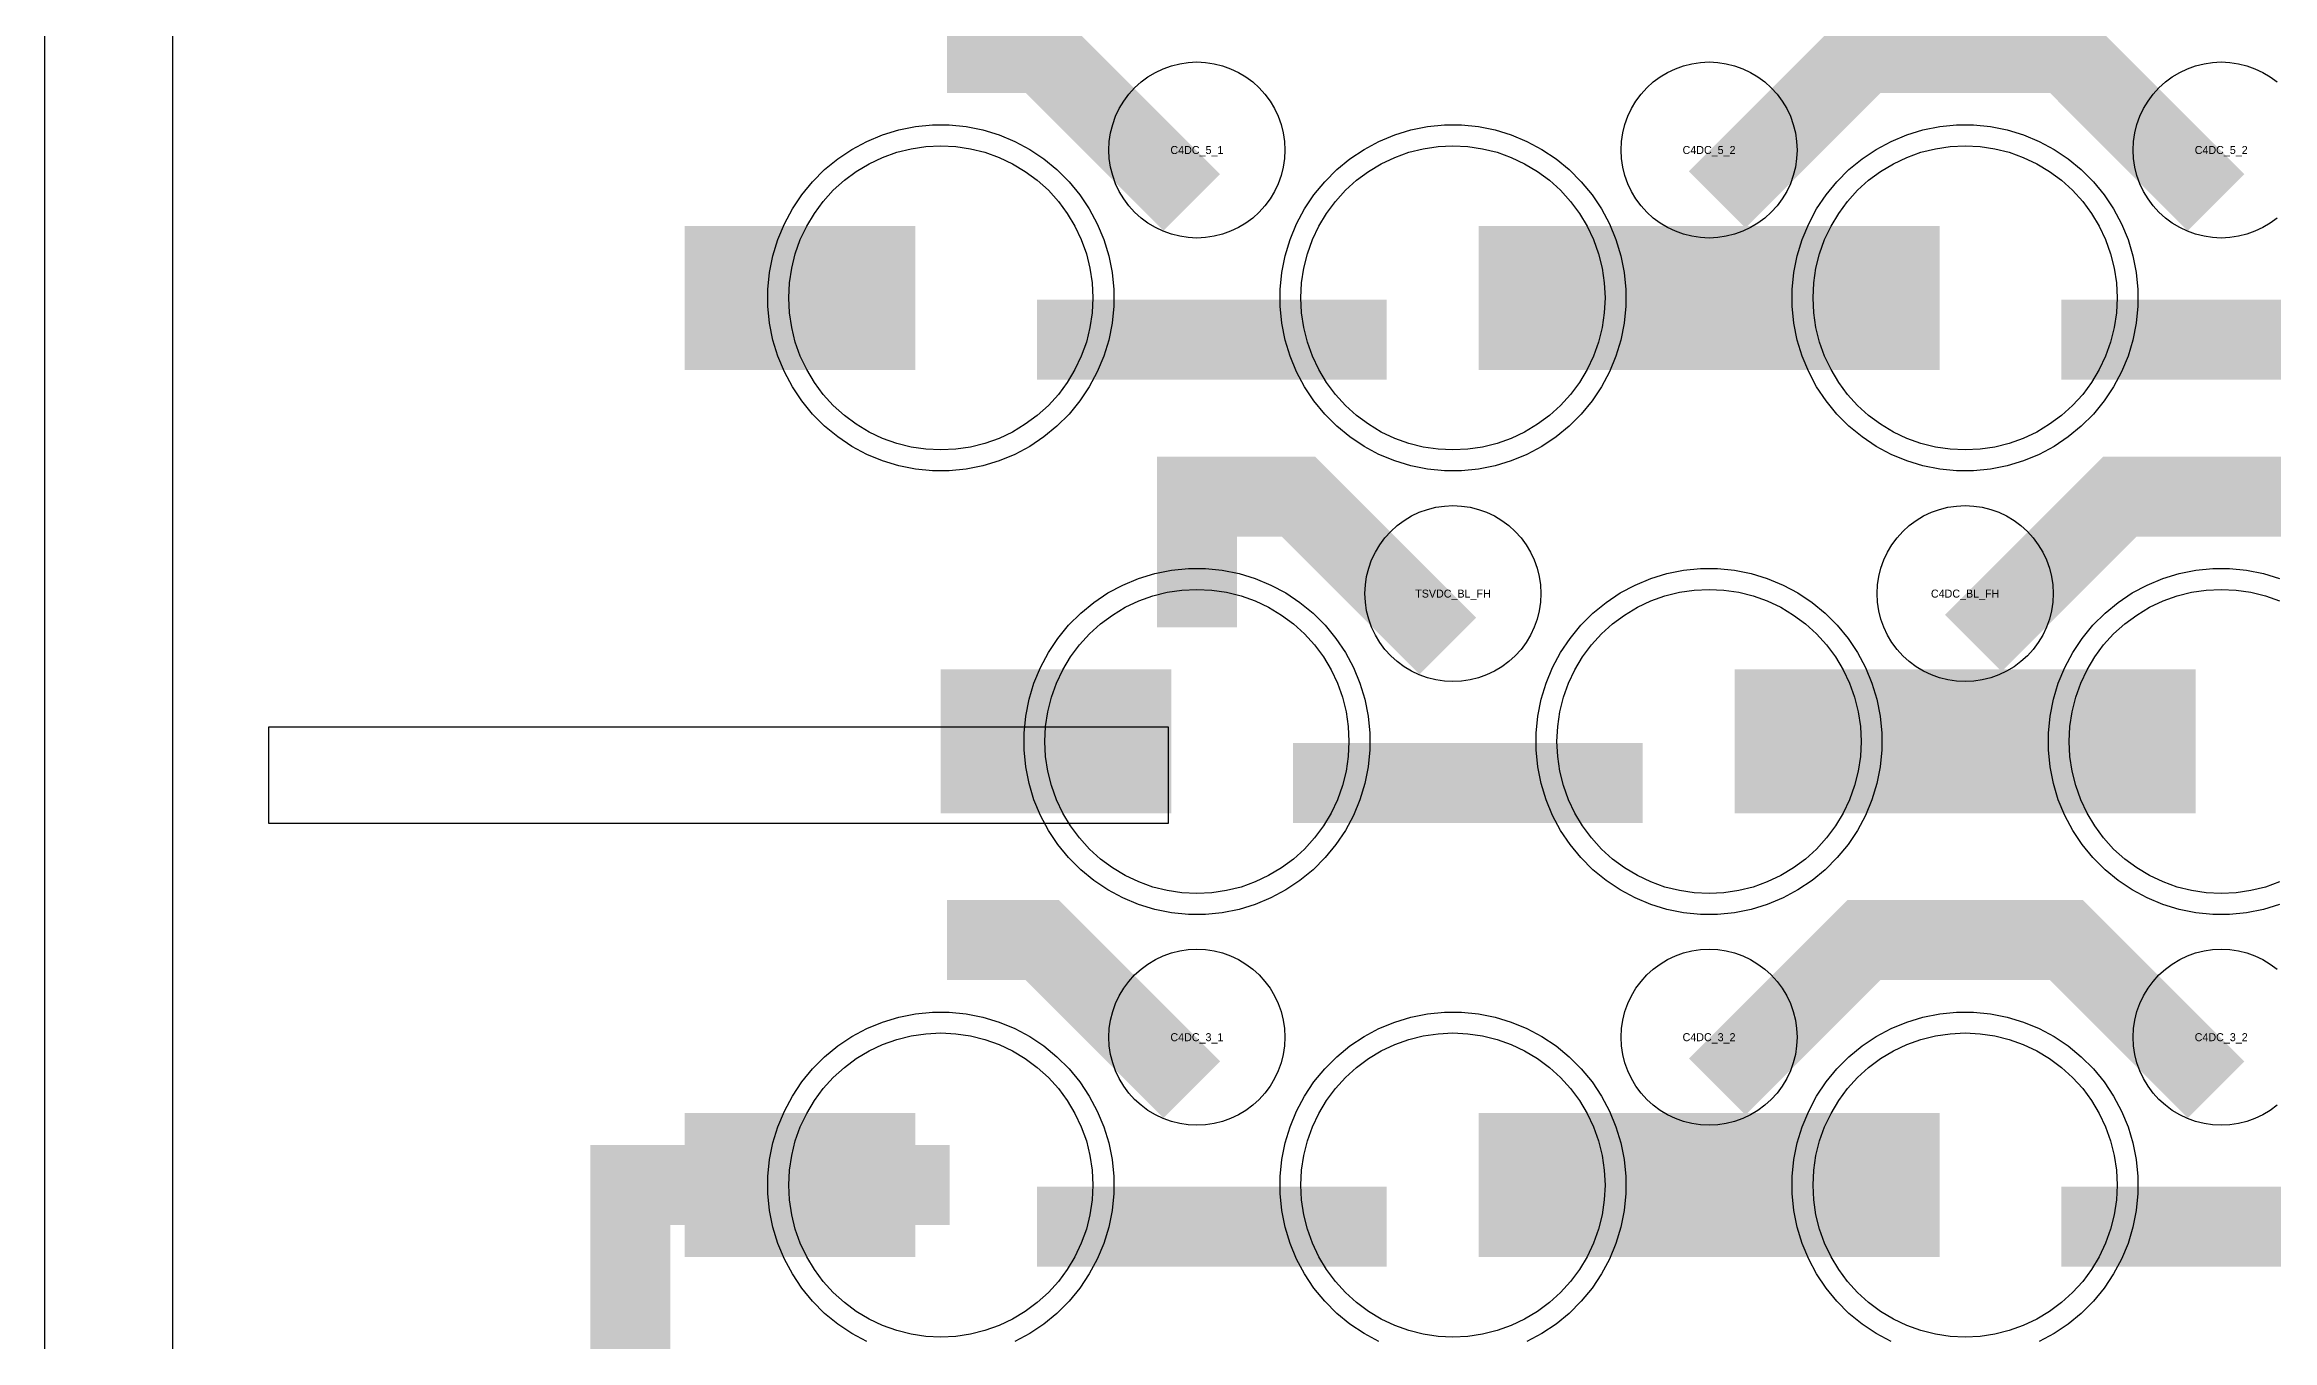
# Model space of a CAD drawing. Extents: x -11880 to 11880, y -14992 to 14992.
# Drawn here: x -11880 to -11184, y -14472 to -14068 of the extents above; entities that cross this region are included whole.
import ezdxf
from ezdxf.enums import TextEntityAlignment as Align

# ---------------------------------------------------------------- set-up
doc = ezdxf.new("R2010")
doc.units = 0
doc.header["$MEASUREMENT"] = 0
for name, color, linetype in [('GDS_775_DT_237', 138, 'CONTINUOUS'), ('OUTLINE', 30, 'CONTINUOUS'), ('RDL1_FS', 34, 'CONTINUOUS'), ('RDL_BS', 160, 'CONTINUOUS')]:
    doc.layers.add(name, color=color, linetype=linetype)

msp = doc.modelspace()

# ---------------------------------------------------------------- linework, layer by layer
at = {"layer": 'OUTLINE'}
for points in [[(-11880, -14992.5), (11880, -14992.5), (11880, 14992.5), (-11880, 14992.5)], [(-11840, -14952.5), (11840, -14952.5), (11840, 14952.5), (-11840, 14952.5)]]:
    msp.add_lwpolyline(points, close=True, dxfattribs=at)
at = {"layer": 'RDL1_FS'}
for points in [[(-11600, -14194.254), (-11604.657, -14194.025), (-11609.268, -14193.341), (-11613.791, -14192.209), (-11618.181, -14190.637), (-11622.395, -14188.645), (-11626.395, -14186.247), (-11630.14, -14183.469), (-11633.594, -14180.339), (-11636.724, -14176.885), (-11639.502, -14173.14), (-11641.9, -14169.14), (-11643.892, -14164.926), (-11645.464, -14160.536), (-11646.596, -14156.013), (-11647.28, -14151.402), (-11647.509, -14146.745), (-11647.28, -14142.088), (-11646.596, -14137.477), (-11645.464, -14132.954), (-11643.892, -14128.564), (-11641.9, -14124.35), (-11639.502, -14120.35), (-11636.724, -14116.605), (-11633.594, -14113.151), (-11630.14, -14110.021), (-11626.395, -14107.243), (-11622.395, -14104.845), (-11618.181, -14102.853), (-11613.791, -14101.281), (-11609.268, -14100.149), (-11604.657, -14099.465), (-11600, -14099.236), (-11595.343, -14099.465), (-11590.732, -14100.149), (-11586.209, -14101.281), (-11581.819, -14102.853), (-11577.605, -14104.845), (-11573.605, -14107.243), (-11569.86, -14110.021), (-11566.406, -14113.151), (-11563.276, -14116.605), (-11560.498, -14120.35), (-11558.1, -14124.35), (-11556.108, -14128.564), (-11554.536, -14132.954), (-11553.404, -14137.477), (-11552.72, -14142.088), (-11552.491, -14146.745), (-11552.72, -14151.402), (-11553.404, -14156.013), (-11554.536, -14160.536), (-11556.108, -14164.926), (-11558.1, -14169.14), (-11560.498, -14173.14), (-11563.276, -14176.885), (-11566.406, -14180.339), (-11569.86, -14183.469), (-11573.605, -14186.247), (-11577.605, -14188.645), (-11581.819, -14190.637), (-11586.209, -14192.209), (-11590.732, -14193.341), (-11595.343, -14194.025)], [(-11440, -14194.254), (-11444.657, -14194.025), (-11449.268, -14193.341), (-11453.791, -14192.209), (-11458.181, -14190.637), (-11462.395, -14188.645), (-11466.395, -14186.247), (-11470.14, -14183.469), (-11473.594, -14180.339), (-11476.724, -14176.885), (-11479.502, -14173.14), (-11481.9, -14169.14), (-11483.892, -14164.926), (-11485.464, -14160.536), (-11486.596, -14156.013), (-11487.28, -14151.402), (-11487.509, -14146.745), (-11487.28, -14142.088), (-11486.596, -14137.477), (-11485.464, -14132.954), (-11483.892, -14128.564), (-11481.9, -14124.35), (-11479.502, -14120.35), (-11476.724, -14116.605), (-11473.594, -14113.151), (-11470.14, -14110.021), (-11466.395, -14107.243), (-11462.395, -14104.845), (-11458.181, -14102.853), (-11453.791, -14101.281), (-11449.268, -14100.149), (-11444.657, -14099.465), (-11440, -14099.236), (-11435.343, -14099.465), (-11430.732, -14100.149), (-11426.209, -14101.281), (-11421.819, -14102.853), (-11417.605, -14104.845), (-11413.605, -14107.243), (-11409.86, -14110.021), (-11406.406, -14113.151), (-11403.276, -14116.605), (-11400.498, -14120.35), (-11398.1, -14124.35), (-11396.108, -14128.564), (-11394.536, -14132.954), (-11393.404, -14137.477), (-11392.72, -14142.088), (-11392.491, -14146.745), (-11392.72, -14151.402), (-11393.404, -14156.013), (-11394.536, -14160.536), (-11396.108, -14164.926), (-11398.1, -14169.14), (-11400.498, -14173.14), (-11403.276, -14176.885), (-11406.406, -14180.339), (-11409.86, -14183.469), (-11413.605, -14186.247), (-11417.605, -14188.645), (-11421.819, -14190.637), (-11426.209, -14192.209), (-11430.732, -14193.341), (-11435.343, -14194.025)], [(-11280, -14194.254), (-11284.657, -14194.025), (-11289.268, -14193.341), (-11293.791, -14192.209), (-11298.181, -14190.637), (-11302.395, -14188.645), (-11306.395, -14186.247), (-11310.14, -14183.469), (-11313.594, -14180.339), (-11316.724, -14176.885), (-11319.502, -14173.14), (-11321.9, -14169.14), (-11323.892, -14164.926), (-11325.464, -14160.536), (-11326.596, -14156.013), (-11327.28, -14151.402), (-11327.509, -14146.745), (-11327.28, -14142.088), (-11326.596, -14137.477), (-11325.464, -14132.954), (-11323.892, -14128.564), (-11321.9, -14124.35), (-11319.502, -14120.35), (-11316.724, -14116.605), (-11313.594, -14113.151), (-11310.14, -14110.021), (-11306.395, -14107.243), (-11302.395, -14104.845), (-11298.181, -14102.853), (-11293.791, -14101.281), (-11289.268, -14100.149), (-11284.657, -14099.465), (-11280, -14099.236), (-11275.343, -14099.465), (-11270.732, -14100.149), (-11266.209, -14101.281), (-11261.819, -14102.853), (-11257.605, -14104.845), (-11253.605, -14107.243), (-11249.86, -14110.021), (-11246.406, -14113.151), (-11243.276, -14116.605), (-11240.498, -14120.35), (-11238.1, -14124.35), (-11236.108, -14128.564), (-11234.536, -14132.954), (-11233.404, -14137.477), (-11232.72, -14142.088), (-11232.491, -14146.745), (-11232.72, -14151.402), (-11233.404, -14156.013), (-11234.536, -14160.536), (-11236.108, -14164.926), (-11238.1, -14169.14), (-11240.498, -14173.14), (-11243.276, -14176.885), (-11246.406, -14180.339), (-11249.86, -14183.469), (-11253.605, -14186.247), (-11257.605, -14188.645), (-11261.819, -14190.637), (-11266.209, -14192.209), (-11270.732, -14193.341), (-11275.343, -14194.025)], [(-11520, -14332.819), (-11524.657, -14332.59), (-11529.268, -14331.906), (-11533.791, -14330.774), (-11538.181, -14329.202), (-11542.395, -14327.21), (-11546.395, -14324.812), (-11550.14, -14322.034), (-11553.594, -14318.904), (-11556.724, -14315.45), (-11559.502, -14311.705), (-11561.9, -14307.705), (-11563.892, -14303.491), (-11565.464, -14299.101), (-11566.596, -14294.578), (-11567.28, -14289.967), (-11567.509, -14285.31), (-11567.28, -14280.653), (-11566.596, -14276.042), (-11565.464, -14271.519), (-11563.892, -14267.129), (-11561.9, -14262.915), (-11559.502, -14258.915), (-11556.724, -14255.17), (-11553.594, -14251.716), (-11550.14, -14248.586), (-11546.395, -14245.808), (-11542.395, -14243.41), (-11538.181, -14241.418), (-11533.791, -14239.846), (-11529.268, -14238.714), (-11524.657, -14238.03), (-11520, -14237.801), (-11515.343, -14238.03), (-11510.732, -14238.714), (-11506.209, -14239.846), (-11501.819, -14241.418), (-11497.605, -14243.41), (-11493.605, -14245.808), (-11489.86, -14248.586), (-11486.406, -14251.716), (-11483.276, -14255.17), (-11480.498, -14258.915), (-11478.1, -14262.915), (-11476.108, -14267.129), (-11474.536, -14271.519), (-11473.404, -14276.042), (-11472.72, -14280.653), (-11472.491, -14285.31), (-11472.72, -14289.967), (-11473.404, -14294.578), (-11474.536, -14299.101), (-11476.108, -14303.491), (-11478.1, -14307.705), (-11480.498, -14311.705), (-11483.276, -14315.45), (-11486.406, -14318.904), (-11489.86, -14322.034), (-11493.605, -14324.812), (-11497.605, -14327.21), (-11501.819, -14329.202), (-11506.209, -14330.774), (-11510.732, -14331.906), (-11515.343, -14332.59)], [(-11360, -14332.819), (-11364.657, -14332.59), (-11369.268, -14331.906), (-11373.791, -14330.774), (-11378.181, -14329.202), (-11382.395, -14327.21), (-11386.395, -14324.812), (-11390.14, -14322.034), (-11393.594, -14318.904), (-11396.724, -14315.45), (-11399.502, -14311.705), (-11401.9, -14307.705), (-11403.892, -14303.491), (-11405.464, -14299.101), (-11406.596, -14294.578), (-11407.28, -14289.967), (-11407.509, -14285.31), (-11407.28, -14280.653), (-11406.596, -14276.042), (-11405.464, -14271.519), (-11403.892, -14267.129), (-11401.9, -14262.915), (-11399.502, -14258.915), (-11396.724, -14255.17), (-11393.594, -14251.716), (-11390.14, -14248.586), (-11386.395, -14245.808), (-11382.395, -14243.41), (-11378.181, -14241.418), (-11373.791, -14239.846), (-11369.268, -14238.714), (-11364.657, -14238.03), (-11360, -14237.801), (-11355.343, -14238.03), (-11350.732, -14238.714), (-11346.209, -14239.846), (-11341.819, -14241.418), (-11337.605, -14243.41), (-11333.605, -14245.808), (-11329.86, -14248.586), (-11326.406, -14251.716), (-11323.276, -14255.17), (-11320.498, -14258.915), (-11318.1, -14262.915), (-11316.108, -14267.129), (-11314.536, -14271.519), (-11313.404, -14276.042), (-11312.72, -14280.653), (-11312.491, -14285.31), (-11312.72, -14289.967), (-11313.404, -14294.578), (-11314.536, -14299.101), (-11316.108, -14303.491), (-11318.1, -14307.705), (-11320.498, -14311.705), (-11323.276, -14315.45), (-11326.406, -14318.904), (-11329.86, -14322.034), (-11333.605, -14324.812), (-11337.605, -14327.21), (-11341.819, -14329.202), (-11346.209, -14330.774), (-11350.732, -14331.906), (-11355.343, -14332.59)], [(-11600, -14471.379), (-11604.657, -14471.15), (-11609.268, -14470.466), (-11613.791, -14469.334), (-11618.181, -14467.762), (-11622.395, -14465.77), (-11626.395, -14463.372), (-11630.14, -14460.594), (-11633.594, -14457.464), (-11636.724, -14454.01), (-11639.502, -14450.265), (-11641.9, -14446.265), (-11643.892, -14442.051), (-11645.464, -14437.661), (-11646.596, -14433.138), (-11647.28, -14428.527), (-11647.509, -14423.87), (-11647.28, -14419.213), (-11646.596, -14414.602), (-11645.464, -14410.079), (-11643.892, -14405.689), (-11641.9, -14401.475), (-11639.502, -14397.475), (-11636.724, -14393.73), (-11633.594, -14390.276), (-11630.14, -14387.146), (-11626.395, -14384.368), (-11622.395, -14381.97), (-11618.181, -14379.978), (-11613.791, -14378.406), (-11609.268, -14377.274), (-11604.657, -14376.59), (-11600, -14376.361), (-11595.343, -14376.59), (-11590.732, -14377.274), (-11586.209, -14378.406), (-11581.819, -14379.978), (-11577.605, -14381.97), (-11573.605, -14384.368), (-11569.86, -14387.146), (-11566.406, -14390.276), (-11563.276, -14393.73), (-11560.498, -14397.475), (-11558.1, -14401.475), (-11556.108, -14405.689), (-11554.536, -14410.079), (-11553.404, -14414.602), (-11552.72, -14419.213), (-11552.491, -14423.87), (-11552.72, -14428.527), (-11553.404, -14433.138), (-11554.536, -14437.661), (-11556.108, -14442.051), (-11558.1, -14446.265), (-11560.498, -14450.265), (-11563.276, -14454.01), (-11566.406, -14457.464), (-11569.86, -14460.594), (-11573.605, -14463.372), (-11577.605, -14465.77), (-11581.819, -14467.762), (-11586.209, -14469.334), (-11590.732, -14470.466), (-11595.343, -14471.15)], [(-11440, -14471.379), (-11444.657, -14471.15), (-11449.268, -14470.466), (-11453.791, -14469.334), (-11458.181, -14467.762), (-11462.395, -14465.77), (-11466.395, -14463.372), (-11470.14, -14460.594), (-11473.594, -14457.464), (-11476.724, -14454.01), (-11479.502, -14450.265), (-11481.9, -14446.265), (-11483.892, -14442.051), (-11485.464, -14437.661), (-11486.596, -14433.138), (-11487.28, -14428.527), (-11487.509, -14423.87), (-11487.28, -14419.213), (-11486.596, -14414.602), (-11485.464, -14410.079), (-11483.892, -14405.689), (-11481.9, -14401.475), (-11479.502, -14397.475), (-11476.724, -14393.73), (-11473.594, -14390.276), (-11470.14, -14387.146), (-11466.395, -14384.368), (-11462.395, -14381.97), (-11458.181, -14379.978), (-11453.791, -14378.406), (-11449.268, -14377.274), (-11444.657, -14376.59), (-11440, -14376.361), (-11435.343, -14376.59), (-11430.732, -14377.274), (-11426.209, -14378.406), (-11421.819, -14379.978), (-11417.605, -14381.97), (-11413.605, -14384.368), (-11409.86, -14387.146), (-11406.406, -14390.276), (-11403.276, -14393.73), (-11400.498, -14397.475), (-11398.1, -14401.475), (-11396.108, -14405.689), (-11394.536, -14410.079), (-11393.404, -14414.602), (-11392.72, -14419.213), (-11392.491, -14423.87), (-11392.72, -14428.527), (-11393.404, -14433.138), (-11394.536, -14437.661), (-11396.108, -14442.051), (-11398.1, -14446.265), (-11400.498, -14450.265), (-11403.276, -14454.01), (-11406.406, -14457.464), (-11409.86, -14460.594), (-11413.605, -14463.372), (-11417.605, -14465.77), (-11421.819, -14467.762), (-11426.209, -14469.334), (-11430.732, -14470.466), (-11435.343, -14471.15)], [(-11280, -14471.379), (-11284.657, -14471.15), (-11289.268, -14470.466), (-11293.791, -14469.334), (-11298.181, -14467.762), (-11302.395, -14465.77), (-11306.395, -14463.372), (-11310.14, -14460.594), (-11313.594, -14457.464), (-11316.724, -14454.01), (-11319.502, -14450.265), (-11321.9, -14446.265), (-11323.892, -14442.051), (-11325.464, -14437.661), (-11326.596, -14433.138), (-11327.28, -14428.527), (-11327.509, -14423.87), (-11327.28, -14419.213), (-11326.596, -14414.602), (-11325.464, -14410.079), (-11323.892, -14405.689), (-11321.9, -14401.475), (-11319.502, -14397.475), (-11316.724, -14393.73), (-11313.594, -14390.276), (-11310.14, -14387.146), (-11306.395, -14384.368), (-11302.395, -14381.97), (-11298.181, -14379.978), (-11293.791, -14378.406), (-11289.268, -14377.274), (-11284.657, -14376.59), (-11280, -14376.361), (-11275.343, -14376.59), (-11270.732, -14377.274), (-11266.209, -14378.406), (-11261.819, -14379.978), (-11257.605, -14381.97), (-11253.605, -14384.368), (-11249.86, -14387.146), (-11246.406, -14390.276), (-11243.276, -14393.73), (-11240.498, -14397.475), (-11238.1, -14401.475), (-11236.108, -14405.689), (-11234.536, -14410.079), (-11233.404, -14414.602), (-11232.72, -14419.213), (-11232.491, -14423.87), (-11232.72, -14428.527), (-11233.404, -14433.138), (-11234.536, -14437.661), (-11236.108, -14442.051), (-11238.1, -14446.265), (-11240.498, -14450.265), (-11243.276, -14454.01), (-11246.406, -14457.464), (-11249.86, -14460.594), (-11253.605, -14463.372), (-11257.605, -14465.77), (-11261.819, -14467.762), (-11266.209, -14469.334), (-11270.732, -14470.466), (-11275.343, -14471.15)]]:
    msp.add_lwpolyline(points, close=True, dxfattribs=at)
for points in [[(-11679.998, -14146.745, 45, 45, 0), (-11607.998, -14146.745, 45, 45, 0)], [(-11431.998, -14146.745, 45, 45, 0), (-11359.998, -14146.745, 45, 45, 0)], [(-11359.998, -14146.745, 45, 45, 0), (-11287.998, -14146.745, 45, 45, 0)], [(-11599.998, -14285.31, 45, 45, 0), (-11527.998, -14285.31, 45, 45, 0)], [(-11351.998, -14285.31, 45, 45, 0), (-11279.998, -14285.31, 45, 45, 0)], [(-11279.998, -14285.31, 45, 45, 0), (-11207.998, -14285.31, 45, 45, 0)], [(-11679.998, -14423.87, 45, 45, 0), (-11607.998, -14423.87, 45, 45, 0)], [(-11431.998, -14423.87, 45, 45, 0), (-11359.998, -14423.87, 45, 45, 0)], [(-11359.998, -14423.87, 45, 45, 0), (-11287.998, -14423.87, 45, 45, 0)]]:
    msp.add_lwpolyline(points, format="xyseb", dxfattribs=at)
msp.add_lwpolyline([(-11181.819, -14329.202), (-11186.209, -14330.774), (-11190.732, -14331.906), (-11195.343, -14332.59), (-11200, -14332.819), (-11204.657, -14332.59), (-11209.268, -14331.906), (-11213.791, -14330.774), (-11218.181, -14329.202), (-11222.395, -14327.21), (-11226.395, -14324.812), (-11230.14, -14322.034), (-11233.594, -14318.904), (-11236.724, -14315.45), (-11239.502, -14311.705), (-11241.9, -14307.705), (-11243.892, -14303.491), (-11245.464, -14299.101), (-11246.596, -14294.578), (-11247.28, -14289.967), (-11247.509, -14285.31), (-11247.28, -14280.653), (-11246.596, -14276.042), (-11245.464, -14271.519), (-11243.892, -14267.129), (-11241.9, -14262.915), (-11239.502, -14258.915), (-11236.724, -14255.17), (-11233.594, -14251.716), (-11230.14, -14248.586), (-11226.395, -14245.808), (-11222.395, -14243.41), (-11218.181, -14241.418), (-11213.791, -14239.846), (-11209.268, -14238.714), (-11204.657, -14238.03), (-11200, -14237.801), (-11195.343, -14238.03), (-11190.732, -14238.714), (-11186.209, -14239.846), (-11181.819, -14241.418)], dxfattribs=at)
at = {"layer": 'RDL_BS'}
for points in [[(-11521.599, -14116.958, 25, 25, 0), (-11568.313, -14070.244, 25, 25, 0), (-11598.071, -14070.244, 25, 25, 0)], [(-11357.438, -14116.059, 25, 25, 0), (-11311.623, -14070.244, 25, 25, 0), (-11278.07, -14070.244, 25, 25, 0)], [(-11201.599, -14116.958, 25, 25, 0), (-11248.313, -14070.244, 25, 25, 0), (-11278.071, -14070.244, 25, 25, 0)], [(-11569.984, -14159.758, 25, 25, 0), (-11460.719, -14159.758, 25, 25, 0)], [(-11249.984, -14159.758, 25, 25, 0), (-11140.719, -14159.758, 25, 25, 0)], [(-11520, -14222.77, 25, 25, 0), (-11520, -14196.309, 25, 25, 0)], [(-11520, -14204.491, 25, 25, 0), (-11520, -14249.699, 25, 25, 0)], [(-11441.599, -14255.523, 25, 25, 0), (-11488.313, -14208.809, 25, 25, 0), (-11518.071, -14208.809, 25, 25, 0)], [(-11277.438, -14254.624, 25, 25, 0), (-11231.623, -14208.809, 25, 25, 0), (-11198.07, -14208.809, 25, 25, 0)], [(-11121.599, -14255.523, 25, 25, 0), (-11168.313, -14208.809, 25, 25, 0), (-11198.071, -14208.809, 25, 25, 0)], [(-11489.984, -14298.323, 25, 25, 0), (-11380.719, -14298.323, 25, 25, 0)], [(-11521.599, -14394.083, 25, 25, 0), (-11568.313, -14347.369, 25, 25, 0), (-11598.071, -14347.369, 25, 25, 0)], [(-11357.438, -14393.184, 25, 25, 0), (-11311.623, -14347.369, 25, 25, 0), (-11278.07, -14347.369, 25, 25, 0)], [(-11201.599, -14394.083, 25, 25, 0), (-11248.313, -14347.369, 25, 25, 0), (-11278.071, -14347.369, 25, 25, 0)], [(-11696.985, -14574.935, 25, 25, 0), (-11696.985, -14411.37, 25, 25, 0)], [(-11709.485, -14423.87, 25, 25, 0), (-11597.244, -14423.87, 25, 25, 0)], [(-11569.984, -14436.883, 25, 25, 0), (-11460.719, -14436.883, 25, 25, 0)], [(-11249.984, -14436.883, 25, 25, 0), (-11140.719, -14436.883, 25, 25, 0)]]:
    msp.add_lwpolyline(points, format="xyseb", dxfattribs=at)
for points in [[(-11520, -14128.051), (-11522.693, -14127.919), (-11525.365, -14127.523), (-11527.984, -14126.866), (-11530.519, -14125.959), (-11532.956, -14124.807), (-11535.28, -14123.414), (-11537.443, -14121.811), (-11539.442, -14119.999), (-11541.254, -14118), (-11542.857, -14115.837), (-11544.25, -14113.513), (-11545.402, -14111.076), (-11546.309, -14108.541), (-11546.966, -14105.922), (-11547.362, -14103.25), (-11547.494, -14100.557), (-11547.362, -14097.864), (-11546.966, -14095.192), (-11546.309, -14092.573), (-11545.402, -14090.038), (-11544.25, -14087.601), (-11542.857, -14085.277), (-11541.254, -14083.114), (-11539.442, -14081.115), (-11537.443, -14079.303), (-11535.28, -14077.7), (-11532.956, -14076.307), (-11530.519, -14075.155), (-11527.984, -14074.248), (-11525.365, -14073.591), (-11522.693, -14073.195), (-11520, -14073.063), (-11517.307, -14073.195), (-11514.635, -14073.591), (-11512.016, -14074.248), (-11509.481, -14075.155), (-11507.044, -14076.307), (-11504.72, -14077.7), (-11502.557, -14079.303), (-11500.558, -14081.115), (-11498.746, -14083.114), (-11497.143, -14085.277), (-11495.75, -14087.601), (-11494.598, -14090.038), (-11493.691, -14092.573), (-11493.034, -14095.192), (-11492.638, -14097.864), (-11492.506, -14100.557), (-11492.638, -14103.25), (-11493.034, -14105.922), (-11493.691, -14108.541), (-11494.598, -14111.076), (-11495.75, -14113.513), (-11497.143, -14115.837), (-11498.746, -14118), (-11500.558, -14119.999), (-11502.557, -14121.811), (-11504.72, -14123.414), (-11507.044, -14124.807), (-11509.481, -14125.959), (-11512.016, -14126.866), (-11514.635, -14127.523), (-11517.307, -14127.919)], [(-11360, -14128.051), (-11362.693, -14127.919), (-11365.365, -14127.523), (-11367.984, -14126.866), (-11370.519, -14125.959), (-11372.956, -14124.807), (-11375.28, -14123.414), (-11377.443, -14121.811), (-11379.442, -14119.999), (-11381.254, -14118), (-11382.857, -14115.837), (-11384.25, -14113.513), (-11385.402, -14111.076), (-11386.309, -14108.541), (-11386.966, -14105.922), (-11387.362, -14103.25), (-11387.494, -14100.557), (-11387.362, -14097.864), (-11386.966, -14095.192), (-11386.309, -14092.573), (-11385.402, -14090.038), (-11384.25, -14087.601), (-11382.857, -14085.277), (-11381.254, -14083.114), (-11379.442, -14081.115), (-11377.443, -14079.303), (-11375.28, -14077.7), (-11372.956, -14076.307), (-11370.519, -14075.155), (-11367.984, -14074.248), (-11365.365, -14073.591), (-11362.693, -14073.195), (-11360, -14073.063), (-11357.307, -14073.195), (-11354.635, -14073.591), (-11352.016, -14074.248), (-11349.481, -14075.155), (-11347.044, -14076.307), (-11344.72, -14077.7), (-11342.557, -14079.303), (-11340.558, -14081.115), (-11338.746, -14083.114), (-11337.143, -14085.277), (-11335.75, -14087.601), (-11334.598, -14090.038), (-11333.691, -14092.573), (-11333.034, -14095.192), (-11332.638, -14097.864), (-11332.506, -14100.557), (-11332.638, -14103.25), (-11333.034, -14105.922), (-11333.691, -14108.541), (-11334.598, -14111.076), (-11335.75, -14113.513), (-11337.143, -14115.837), (-11338.746, -14118), (-11340.558, -14119.999), (-11342.557, -14121.811), (-11344.72, -14123.414), (-11347.044, -14124.807), (-11349.481, -14125.959), (-11352.016, -14126.866), (-11354.635, -14127.523), (-11357.307, -14127.919)], [(-11602.644, -14200.745), (-11607.938, -14200.228), (-11613.165, -14199.182), (-11618.205, -14197.651), (-11623.115, -14195.62), (-11627.777, -14193.128), (-11632.191, -14190.181), (-11636.292, -14186.819), (-11640.074, -14183.037), (-11643.436, -14178.936), (-11646.383, -14174.522), (-11648.875, -14169.86), (-11650.906, -14164.95), (-11652.437, -14159.91), (-11653.483, -14154.683), (-11654, -14149.389), (-11654, -14144.101), (-11653.483, -14138.807), (-11652.437, -14133.58), (-11650.906, -14128.54), (-11648.875, -14123.63), (-11646.383, -14118.968), (-11643.436, -14114.554), (-11640.074, -14110.453), (-11636.292, -14106.671), (-11632.191, -14103.309), (-11627.777, -14100.362), (-11623.115, -14097.87), (-11618.205, -14095.839), (-11613.165, -14094.308), (-11607.938, -14093.262), (-11602.644, -14092.745), (-11597.356, -14092.745), (-11592.062, -14093.262), (-11586.835, -14094.308), (-11581.795, -14095.839), (-11576.885, -14097.87), (-11572.223, -14100.362), (-11567.809, -14103.309), (-11563.708, -14106.671), (-11559.926, -14110.453), (-11556.564, -14114.554), (-11553.617, -14118.968), (-11551.125, -14123.63), (-11549.094, -14128.54), (-11547.563, -14133.58), (-11546.517, -14138.807), (-11546, -14144.101), (-11546, -14149.389), (-11546.517, -14154.683), (-11547.563, -14159.91), (-11549.094, -14164.95), (-11551.125, -14169.86), (-11553.617, -14174.522), (-11556.564, -14178.936), (-11559.926, -14183.037), (-11563.708, -14186.819), (-11567.809, -14190.181), (-11572.223, -14193.128), (-11576.885, -14195.62), (-11581.795, -14197.651), (-11586.835, -14199.182), (-11592.062, -14200.228), (-11597.356, -14200.745)], [(-11442.644, -14200.745), (-11447.938, -14200.228), (-11453.165, -14199.182), (-11458.205, -14197.651), (-11463.115, -14195.62), (-11467.777, -14193.128), (-11472.191, -14190.181), (-11476.292, -14186.819), (-11480.074, -14183.037), (-11483.436, -14178.936), (-11486.383, -14174.522), (-11488.875, -14169.86), (-11490.906, -14164.95), (-11492.437, -14159.91), (-11493.483, -14154.683), (-11494, -14149.389), (-11494, -14144.101), (-11493.483, -14138.807), (-11492.437, -14133.58), (-11490.906, -14128.54), (-11488.875, -14123.63), (-11486.383, -14118.968), (-11483.436, -14114.554), (-11480.074, -14110.453), (-11476.292, -14106.671), (-11472.191, -14103.309), (-11467.777, -14100.362), (-11463.115, -14097.87), (-11458.205, -14095.839), (-11453.165, -14094.308), (-11447.938, -14093.262), (-11442.644, -14092.745), (-11437.356, -14092.745), (-11432.062, -14093.262), (-11426.835, -14094.308), (-11421.795, -14095.839), (-11416.885, -14097.87), (-11412.223, -14100.362), (-11407.809, -14103.309), (-11403.708, -14106.671), (-11399.926, -14110.453), (-11396.564, -14114.554), (-11393.617, -14118.968), (-11391.125, -14123.63), (-11389.094, -14128.54), (-11387.563, -14133.58), (-11386.517, -14138.807), (-11386, -14144.101), (-11386, -14149.389), (-11386.517, -14154.683), (-11387.563, -14159.91), (-11389.094, -14164.95), (-11391.125, -14169.86), (-11393.617, -14174.522), (-11396.564, -14178.936), (-11399.926, -14183.037), (-11403.708, -14186.819), (-11407.809, -14190.181), (-11412.223, -14193.128), (-11416.885, -14195.62), (-11421.795, -14197.651), (-11426.835, -14199.182), (-11432.062, -14200.228), (-11437.356, -14200.745)], [(-11282.644, -14200.745), (-11287.938, -14200.228), (-11293.165, -14199.182), (-11298.205, -14197.651), (-11303.115, -14195.62), (-11307.777, -14193.128), (-11312.191, -14190.181), (-11316.292, -14186.819), (-11320.074, -14183.037), (-11323.436, -14178.936), (-11326.383, -14174.522), (-11328.875, -14169.86), (-11330.906, -14164.95), (-11332.437, -14159.91), (-11333.483, -14154.683), (-11334, -14149.389), (-11334, -14144.101), (-11333.483, -14138.807), (-11332.437, -14133.58), (-11330.906, -14128.54), (-11328.875, -14123.63), (-11326.383, -14118.968), (-11323.436, -14114.554), (-11320.074, -14110.453), (-11316.292, -14106.671), (-11312.191, -14103.309), (-11307.777, -14100.362), (-11303.115, -14097.87), (-11298.205, -14095.839), (-11293.165, -14094.308), (-11287.938, -14093.262), (-11282.644, -14092.745), (-11277.356, -14092.745), (-11272.062, -14093.262), (-11266.835, -14094.308), (-11261.795, -14095.839), (-11256.885, -14097.87), (-11252.223, -14100.362), (-11247.809, -14103.309), (-11243.708, -14106.671), (-11239.926, -14110.453), (-11236.564, -14114.554), (-11233.617, -14118.968), (-11231.125, -14123.63), (-11229.094, -14128.54), (-11227.563, -14133.58), (-11226.517, -14138.807), (-11226, -14144.101), (-11226, -14149.389), (-11226.517, -14154.683), (-11227.563, -14159.91), (-11229.094, -14164.95), (-11231.125, -14169.86), (-11233.617, -14174.522), (-11236.564, -14178.936), (-11239.926, -14183.037), (-11243.708, -14186.819), (-11247.809, -14190.181), (-11252.223, -14193.128), (-11256.885, -14195.62), (-11261.795, -14197.651), (-11266.835, -14199.182), (-11272.062, -14200.228), (-11277.356, -14200.745)], [(-11440, -14266.616), (-11442.693, -14266.484), (-11445.365, -14266.088), (-11447.984, -14265.431), (-11450.519, -14264.524), (-11452.956, -14263.372), (-11455.28, -14261.979), (-11457.443, -14260.376), (-11459.442, -14258.564), (-11461.254, -14256.565), (-11462.857, -14254.402), (-11464.25, -14252.078), (-11465.402, -14249.641), (-11466.309, -14247.106), (-11466.966, -14244.487), (-11467.362, -14241.815), (-11467.494, -14239.122), (-11467.362, -14236.429), (-11466.966, -14233.757), (-11466.309, -14231.138), (-11465.402, -14228.603), (-11464.25, -14226.166), (-11462.857, -14223.842), (-11461.254, -14221.679), (-11459.442, -14219.68), (-11457.443, -14217.868), (-11455.28, -14216.265), (-11452.956, -14214.872), (-11450.519, -14213.72), (-11447.984, -14212.813), (-11445.365, -14212.156), (-11442.693, -14211.76), (-11440, -14211.628), (-11437.307, -14211.76), (-11434.635, -14212.156), (-11432.016, -14212.813), (-11429.481, -14213.72), (-11427.044, -14214.872), (-11424.72, -14216.265), (-11422.557, -14217.868), (-11420.558, -14219.68), (-11418.746, -14221.679), (-11417.143, -14223.842), (-11415.75, -14226.166), (-11414.598, -14228.603), (-11413.691, -14231.138), (-11413.034, -14233.757), (-11412.638, -14236.429), (-11412.506, -14239.122), (-11412.638, -14241.815), (-11413.034, -14244.487), (-11413.691, -14247.106), (-11414.598, -14249.641), (-11415.75, -14252.078), (-11417.143, -14254.402), (-11418.746, -14256.565), (-11420.558, -14258.564), (-11422.557, -14260.376), (-11424.72, -14261.979), (-11427.044, -14263.372), (-11429.481, -14264.524), (-11432.016, -14265.431), (-11434.635, -14266.088), (-11437.307, -14266.484)], [(-11280, -14266.616), (-11282.693, -14266.484), (-11285.365, -14266.088), (-11287.984, -14265.431), (-11290.519, -14264.524), (-11292.956, -14263.372), (-11295.28, -14261.979), (-11297.443, -14260.376), (-11299.442, -14258.564), (-11301.254, -14256.565), (-11302.857, -14254.402), (-11304.25, -14252.078), (-11305.402, -14249.641), (-11306.309, -14247.106), (-11306.966, -14244.487), (-11307.362, -14241.815), (-11307.494, -14239.122), (-11307.362, -14236.429), (-11306.966, -14233.757), (-11306.309, -14231.138), (-11305.402, -14228.603), (-11304.25, -14226.166), (-11302.857, -14223.842), (-11301.254, -14221.679), (-11299.442, -14219.68), (-11297.443, -14217.868), (-11295.28, -14216.265), (-11292.956, -14214.872), (-11290.519, -14213.72), (-11287.984, -14212.813), (-11285.365, -14212.156), (-11282.693, -14211.76), (-11280, -14211.628), (-11277.307, -14211.76), (-11274.635, -14212.156), (-11272.016, -14212.813), (-11269.481, -14213.72), (-11267.044, -14214.872), (-11264.72, -14216.265), (-11262.557, -14217.868), (-11260.558, -14219.68), (-11258.746, -14221.679), (-11257.143, -14223.842), (-11255.75, -14226.166), (-11254.598, -14228.603), (-11253.691, -14231.138), (-11253.034, -14233.757), (-11252.638, -14236.429), (-11252.506, -14239.122), (-11252.638, -14241.815), (-11253.034, -14244.487), (-11253.691, -14247.106), (-11254.598, -14249.641), (-11255.75, -14252.078), (-11257.143, -14254.402), (-11258.746, -14256.565), (-11260.558, -14258.564), (-11262.557, -14260.376), (-11264.72, -14261.979), (-11267.044, -14263.372), (-11269.481, -14264.524), (-11272.016, -14265.431), (-11274.635, -14266.088), (-11277.307, -14266.484)], [(-11522.644, -14339.31), (-11527.938, -14338.793), (-11533.165, -14337.747), (-11538.205, -14336.216), (-11543.115, -14334.185), (-11547.777, -14331.693), (-11552.191, -14328.746), (-11556.292, -14325.384), (-11560.074, -14321.602), (-11563.436, -14317.501), (-11566.383, -14313.087), (-11568.875, -14308.425), (-11570.906, -14303.515), (-11572.437, -14298.475), (-11573.483, -14293.248), (-11574, -14287.954), (-11574, -14282.666), (-11573.483, -14277.372), (-11572.437, -14272.145), (-11570.906, -14267.105), (-11568.875, -14262.195), (-11566.383, -14257.533), (-11563.436, -14253.119), (-11560.074, -14249.018), (-11556.292, -14245.236), (-11552.191, -14241.874), (-11547.777, -14238.927), (-11543.115, -14236.435), (-11538.205, -14234.404), (-11533.165, -14232.873), (-11527.938, -14231.827), (-11522.644, -14231.31), (-11517.356, -14231.31), (-11512.062, -14231.827), (-11506.835, -14232.873), (-11501.795, -14234.404), (-11496.885, -14236.435), (-11492.223, -14238.927), (-11487.809, -14241.874), (-11483.708, -14245.236), (-11479.926, -14249.018), (-11476.564, -14253.119), (-11473.617, -14257.533), (-11471.125, -14262.195), (-11469.094, -14267.105), (-11467.563, -14272.145), (-11466.517, -14277.372), (-11466, -14282.666), (-11466, -14287.954), (-11466.517, -14293.248), (-11467.563, -14298.475), (-11469.094, -14303.515), (-11471.125, -14308.425), (-11473.617, -14313.087), (-11476.564, -14317.501), (-11479.926, -14321.602), (-11483.708, -14325.384), (-11487.809, -14328.746), (-11492.223, -14331.693), (-11496.885, -14334.185), (-11501.795, -14336.216), (-11506.835, -14337.747), (-11512.062, -14338.793), (-11517.356, -14339.31)], [(-11362.644, -14339.31), (-11367.938, -14338.793), (-11373.165, -14337.747), (-11378.205, -14336.216), (-11383.115, -14334.185), (-11387.777, -14331.693), (-11392.191, -14328.746), (-11396.292, -14325.384), (-11400.074, -14321.602), (-11403.436, -14317.501), (-11406.383, -14313.087), (-11408.875, -14308.425), (-11410.906, -14303.515), (-11412.437, -14298.475), (-11413.483, -14293.248), (-11414, -14287.954), (-11414, -14282.666), (-11413.483, -14277.372), (-11412.437, -14272.145), (-11410.906, -14267.105), (-11408.875, -14262.195), (-11406.383, -14257.533), (-11403.436, -14253.119), (-11400.074, -14249.018), (-11396.292, -14245.236), (-11392.191, -14241.874), (-11387.777, -14238.927), (-11383.115, -14236.435), (-11378.205, -14234.404), (-11373.165, -14232.873), (-11367.938, -14231.827), (-11362.644, -14231.31), (-11357.356, -14231.31), (-11352.062, -14231.827), (-11346.835, -14232.873), (-11341.795, -14234.404), (-11336.885, -14236.435), (-11332.223, -14238.927), (-11327.809, -14241.874), (-11323.708, -14245.236), (-11319.926, -14249.018), (-11316.564, -14253.119), (-11313.617, -14257.533), (-11311.125, -14262.195), (-11309.094, -14267.105), (-11307.563, -14272.145), (-11306.517, -14277.372), (-11306, -14282.666), (-11306, -14287.954), (-11306.517, -14293.248), (-11307.563, -14298.475), (-11309.094, -14303.515), (-11311.125, -14308.425), (-11313.617, -14313.087), (-11316.564, -14317.501), (-11319.926, -14321.602), (-11323.708, -14325.384), (-11327.809, -14328.746), (-11332.223, -14331.693), (-11336.885, -14334.185), (-11341.795, -14336.216), (-11346.835, -14337.747), (-11352.062, -14338.793), (-11357.356, -14339.31)], [(-11810, -14310.823), (-11528.916, -14310.823), (-11528.916, -14280.823), (-11810, -14280.823)], [(-11520, -14405.176), (-11522.693, -14405.044), (-11525.365, -14404.648), (-11527.984, -14403.991), (-11530.519, -14403.084), (-11532.956, -14401.932), (-11535.28, -14400.539), (-11537.443, -14398.936), (-11539.442, -14397.124), (-11541.254, -14395.125), (-11542.857, -14392.962), (-11544.25, -14390.638), (-11545.402, -14388.201), (-11546.309, -14385.666), (-11546.966, -14383.047), (-11547.362, -14380.375), (-11547.494, -14377.682), (-11547.362, -14374.989), (-11546.966, -14372.317), (-11546.309, -14369.698), (-11545.402, -14367.163), (-11544.25, -14364.726), (-11542.857, -14362.402), (-11541.254, -14360.239), (-11539.442, -14358.24), (-11537.443, -14356.428), (-11535.28, -14354.825), (-11532.956, -14353.432), (-11530.519, -14352.28), (-11527.984, -14351.373), (-11525.365, -14350.716), (-11522.693, -14350.32), (-11520, -14350.188), (-11517.307, -14350.32), (-11514.635, -14350.716), (-11512.016, -14351.373), (-11509.481, -14352.28), (-11507.044, -14353.432), (-11504.72, -14354.825), (-11502.557, -14356.428), (-11500.558, -14358.24), (-11498.746, -14360.239), (-11497.143, -14362.402), (-11495.75, -14364.726), (-11494.598, -14367.163), (-11493.691, -14369.698), (-11493.034, -14372.317), (-11492.638, -14374.989), (-11492.506, -14377.682), (-11492.638, -14380.375), (-11493.034, -14383.047), (-11493.691, -14385.666), (-11494.598, -14388.201), (-11495.75, -14390.638), (-11497.143, -14392.962), (-11498.746, -14395.125), (-11500.558, -14397.124), (-11502.557, -14398.936), (-11504.72, -14400.539), (-11507.044, -14401.932), (-11509.481, -14403.084), (-11512.016, -14403.991), (-11514.635, -14404.648), (-11517.307, -14405.044)], [(-11360, -14405.176), (-11362.693, -14405.044), (-11365.365, -14404.648), (-11367.984, -14403.991), (-11370.519, -14403.084), (-11372.956, -14401.932), (-11375.28, -14400.539), (-11377.443, -14398.936), (-11379.442, -14397.124), (-11381.254, -14395.125), (-11382.857, -14392.962), (-11384.25, -14390.638), (-11385.402, -14388.201), (-11386.309, -14385.666), (-11386.966, -14383.047), (-11387.362, -14380.375), (-11387.494, -14377.682), (-11387.362, -14374.989), (-11386.966, -14372.317), (-11386.309, -14369.698), (-11385.402, -14367.163), (-11384.25, -14364.726), (-11382.857, -14362.402), (-11381.254, -14360.239), (-11379.442, -14358.24), (-11377.443, -14356.428), (-11375.28, -14354.825), (-11372.956, -14353.432), (-11370.519, -14352.28), (-11367.984, -14351.373), (-11365.365, -14350.716), (-11362.693, -14350.32), (-11360, -14350.188), (-11357.307, -14350.32), (-11354.635, -14350.716), (-11352.016, -14351.373), (-11349.481, -14352.28), (-11347.044, -14353.432), (-11344.72, -14354.825), (-11342.557, -14356.428), (-11340.558, -14358.24), (-11338.746, -14360.239), (-11337.143, -14362.402), (-11335.75, -14364.726), (-11334.598, -14367.163), (-11333.691, -14369.698), (-11333.034, -14372.317), (-11332.638, -14374.989), (-11332.506, -14377.682), (-11332.638, -14380.375), (-11333.034, -14383.047), (-11333.691, -14385.666), (-11334.598, -14388.201), (-11335.75, -14390.638), (-11337.143, -14392.962), (-11338.746, -14395.125), (-11340.558, -14397.124), (-11342.557, -14398.936), (-11344.72, -14400.539), (-11347.044, -14401.932), (-11349.481, -14403.084), (-11352.016, -14403.991), (-11354.635, -14404.648), (-11357.307, -14405.044)]]:
    msp.add_lwpolyline(points, close=True, dxfattribs=at)
for points in [[(-11182.557, -14121.811), (-11184.72, -14123.414), (-11187.044, -14124.807), (-11189.481, -14125.959), (-11192.016, -14126.866), (-11194.635, -14127.523), (-11197.307, -14127.919), (-11200, -14128.051), (-11202.693, -14127.919), (-11205.365, -14127.523), (-11207.984, -14126.866), (-11210.519, -14125.959), (-11212.956, -14124.807), (-11215.28, -14123.414), (-11217.443, -14121.811), (-11219.442, -14119.999), (-11221.254, -14118), (-11222.857, -14115.837), (-11224.25, -14113.513), (-11225.402, -14111.076), (-11226.309, -14108.541), (-11226.966, -14105.922), (-11227.362, -14103.25), (-11227.494, -14100.557), (-11227.362, -14097.864), (-11226.966, -14095.192), (-11226.309, -14092.573), (-11225.402, -14090.038), (-11224.25, -14087.601), (-11222.857, -14085.277), (-11221.254, -14083.114), (-11219.442, -14081.115), (-11217.443, -14079.303), (-11215.28, -14077.7), (-11212.956, -14076.307), (-11210.519, -14075.155), (-11207.984, -14074.248), (-11205.365, -14073.591), (-11202.693, -14073.195), (-11200, -14073.063), (-11197.307, -14073.195), (-11194.635, -14073.591), (-11192.016, -14074.248), (-11189.481, -14075.155), (-11187.044, -14076.307), (-11184.72, -14077.7), (-11182.557, -14079.303)], [(-11181.795, -14336.216), (-11186.835, -14337.747), (-11192.062, -14338.793), (-11197.356, -14339.31), (-11202.644, -14339.31), (-11207.938, -14338.793), (-11213.165, -14337.747), (-11218.205, -14336.216), (-11223.115, -14334.185), (-11227.777, -14331.693), (-11232.191, -14328.746), (-11236.292, -14325.384), (-11240.074, -14321.602), (-11243.436, -14317.501), (-11246.383, -14313.087), (-11248.875, -14308.425), (-11250.906, -14303.515), (-11252.437, -14298.475), (-11253.483, -14293.248), (-11254, -14287.954), (-11254, -14282.666), (-11253.483, -14277.372), (-11252.437, -14272.145), (-11250.906, -14267.105), (-11248.875, -14262.195), (-11246.383, -14257.533), (-11243.436, -14253.119), (-11240.074, -14249.018), (-11236.292, -14245.236), (-11232.191, -14241.874), (-11227.777, -14238.927), (-11223.115, -14236.435), (-11218.205, -14234.404), (-11213.165, -14232.873), (-11207.938, -14231.827), (-11202.644, -14231.31), (-11197.356, -14231.31), (-11192.062, -14231.827), (-11186.835, -14232.873), (-11181.795, -14234.404)], [(-11182.557, -14398.936), (-11184.72, -14400.539), (-11187.044, -14401.932), (-11189.481, -14403.084), (-11192.016, -14403.991), (-11194.635, -14404.648), (-11197.307, -14405.044), (-11200, -14405.176), (-11202.693, -14405.044), (-11205.365, -14404.648), (-11207.984, -14403.991), (-11210.519, -14403.084), (-11212.956, -14401.932), (-11215.28, -14400.539), (-11217.443, -14398.936), (-11219.442, -14397.124), (-11221.254, -14395.125), (-11222.857, -14392.962), (-11224.25, -14390.638), (-11225.402, -14388.201), (-11226.309, -14385.666), (-11226.966, -14383.047), (-11227.362, -14380.375), (-11227.494, -14377.682), (-11227.362, -14374.989), (-11226.966, -14372.317), (-11226.309, -14369.698), (-11225.402, -14367.163), (-11224.25, -14364.726), (-11222.857, -14362.402), (-11221.254, -14360.239), (-11219.442, -14358.24), (-11217.443, -14356.428), (-11215.28, -14354.825), (-11212.956, -14353.432), (-11210.519, -14352.28), (-11207.984, -14351.373), (-11205.365, -14350.716), (-11202.693, -14350.32), (-11200, -14350.188), (-11197.307, -14350.32), (-11194.635, -14350.716), (-11192.016, -14351.373), (-11189.481, -14352.28), (-11187.044, -14353.432), (-11184.72, -14354.825), (-11182.557, -14356.428)], [(-11623.115, -14472.745), (-11627.777, -14470.253), (-11632.191, -14467.306), (-11636.292, -14463.944), (-11640.074, -14460.162), (-11643.436, -14456.061), (-11646.383, -14451.647), (-11648.875, -14446.985), (-11650.906, -14442.075), (-11652.437, -14437.035), (-11653.483, -14431.808), (-11654, -14426.514), (-11654, -14421.226), (-11653.483, -14415.932), (-11652.437, -14410.705), (-11650.906, -14405.665), (-11648.875, -14400.755), (-11646.383, -14396.093), (-11643.436, -14391.679), (-11640.074, -14387.578), (-11636.292, -14383.796), (-11632.191, -14380.434), (-11627.777, -14377.487), (-11623.115, -14374.995), (-11618.205, -14372.964), (-11613.165, -14371.433), (-11607.938, -14370.387), (-11602.644, -14369.87), (-11597.356, -14369.87), (-11592.062, -14370.387), (-11586.835, -14371.433), (-11581.795, -14372.964), (-11576.885, -14374.995), (-11572.223, -14377.487), (-11567.809, -14380.434), (-11563.708, -14383.796), (-11559.926, -14387.578), (-11556.564, -14391.679), (-11553.617, -14396.093), (-11551.125, -14400.755), (-11549.094, -14405.665), (-11547.563, -14410.705), (-11546.517, -14415.932), (-11546, -14421.226), (-11546, -14426.514), (-11546.517, -14431.808), (-11547.563, -14437.035), (-11549.094, -14442.075), (-11551.125, -14446.985), (-11553.617, -14451.647), (-11556.564, -14456.061), (-11559.926, -14460.162), (-11563.708, -14463.944), (-11567.809, -14467.306), (-11572.223, -14470.253), (-11576.885, -14472.745)], [(-11463.115, -14472.745), (-11467.777, -14470.253), (-11472.191, -14467.306), (-11476.292, -14463.944), (-11480.074, -14460.162), (-11483.436, -14456.061), (-11486.383, -14451.647), (-11488.875, -14446.985), (-11490.906, -14442.075), (-11492.437, -14437.035), (-11493.483, -14431.808), (-11494, -14426.514), (-11494, -14421.226), (-11493.483, -14415.932), (-11492.437, -14410.705), (-11490.906, -14405.665), (-11488.875, -14400.755), (-11486.383, -14396.093), (-11483.436, -14391.679), (-11480.074, -14387.578), (-11476.292, -14383.796), (-11472.191, -14380.434), (-11467.777, -14377.487), (-11463.115, -14374.995), (-11458.205, -14372.964), (-11453.165, -14371.433), (-11447.938, -14370.387), (-11442.644, -14369.87), (-11437.356, -14369.87), (-11432.062, -14370.387), (-11426.835, -14371.433), (-11421.795, -14372.964), (-11416.885, -14374.995), (-11412.223, -14377.487), (-11407.809, -14380.434), (-11403.708, -14383.796), (-11399.926, -14387.578), (-11396.564, -14391.679), (-11393.617, -14396.093), (-11391.125, -14400.755), (-11389.094, -14405.665), (-11387.563, -14410.705), (-11386.517, -14415.932), (-11386, -14421.226), (-11386, -14426.514), (-11386.517, -14431.808), (-11387.563, -14437.035), (-11389.094, -14442.075), (-11391.125, -14446.985), (-11393.617, -14451.647), (-11396.564, -14456.061), (-11399.926, -14460.162), (-11403.708, -14463.944), (-11407.809, -14467.306), (-11412.223, -14470.253), (-11416.885, -14472.745)], [(-11303.115, -14472.745), (-11307.777, -14470.253), (-11312.191, -14467.306), (-11316.292, -14463.944), (-11320.074, -14460.162), (-11323.436, -14456.061), (-11326.383, -14451.647), (-11328.875, -14446.985), (-11330.906, -14442.075), (-11332.437, -14437.035), (-11333.483, -14431.808), (-11334, -14426.514), (-11334, -14421.226), (-11333.483, -14415.932), (-11332.437, -14410.705), (-11330.906, -14405.665), (-11328.875, -14400.755), (-11326.383, -14396.093), (-11323.436, -14391.679), (-11320.074, -14387.578), (-11316.292, -14383.796), (-11312.191, -14380.434), (-11307.777, -14377.487), (-11303.115, -14374.995), (-11298.205, -14372.964), (-11293.165, -14371.433), (-11287.938, -14370.387), (-11282.644, -14369.87), (-11277.356, -14369.87), (-11272.062, -14370.387), (-11266.835, -14371.433), (-11261.795, -14372.964), (-11256.885, -14374.995), (-11252.223, -14377.487), (-11247.809, -14380.434), (-11243.708, -14383.796), (-11239.926, -14387.578), (-11236.564, -14391.679), (-11233.617, -14396.093), (-11231.125, -14400.755), (-11229.094, -14405.665), (-11227.563, -14410.705), (-11226.517, -14415.932), (-11226, -14421.226), (-11226, -14426.514), (-11226.517, -14431.808), (-11227.563, -14437.035), (-11229.094, -14442.075), (-11231.125, -14446.985), (-11233.617, -14451.647), (-11236.564, -14456.061), (-11239.926, -14460.162), (-11243.708, -14463.944), (-11247.809, -14467.306), (-11252.223, -14470.253), (-11256.885, -14472.745)]]:
    msp.add_lwpolyline(points, dxfattribs=at)

# ---------------------------------------------------------------- texts
at = {"layer": 'GDS_775_DT_237'}
for s, p in [('C4DC_5_1', (-11520, -14100.557)), ('C4DC_5_1', (-11520, -14100.557)), ('C4DC_5_2', (-11360, -14100.557)), ('C4DC_5_2', (-11360, -14100.557)), ('C4DC_5_2', (-11200, -14100.557)), ('C4DC_5_2', (-11200, -14100.557)), ('TSVDC_BL_FH', (-11440, -14239.122)), ('TSVDC_BL_FH', (-11440, -14239.122)), ('C4DC_BL_FH', (-11280, -14239.122)), ('C4DC_BL_FH', (-11280, -14239.122)), ('C4DC_3_1', (-11520, -14377.682)), ('C4DC_3_1', (-11520, -14377.682)), ('C4DC_3_2', (-11360, -14377.682)), ('C4DC_3_2', (-11360, -14377.682)), ('C4DC_3_2', (-11200, -14377.682)), ('C4DC_3_2', (-11200, -14377.682))]:
    msp.add_text(s, height=2.5, dxfattribs=at).set_placement(p, align=Align.MIDDLE_CENTER)

doc.saveas('drawing.dxf')
